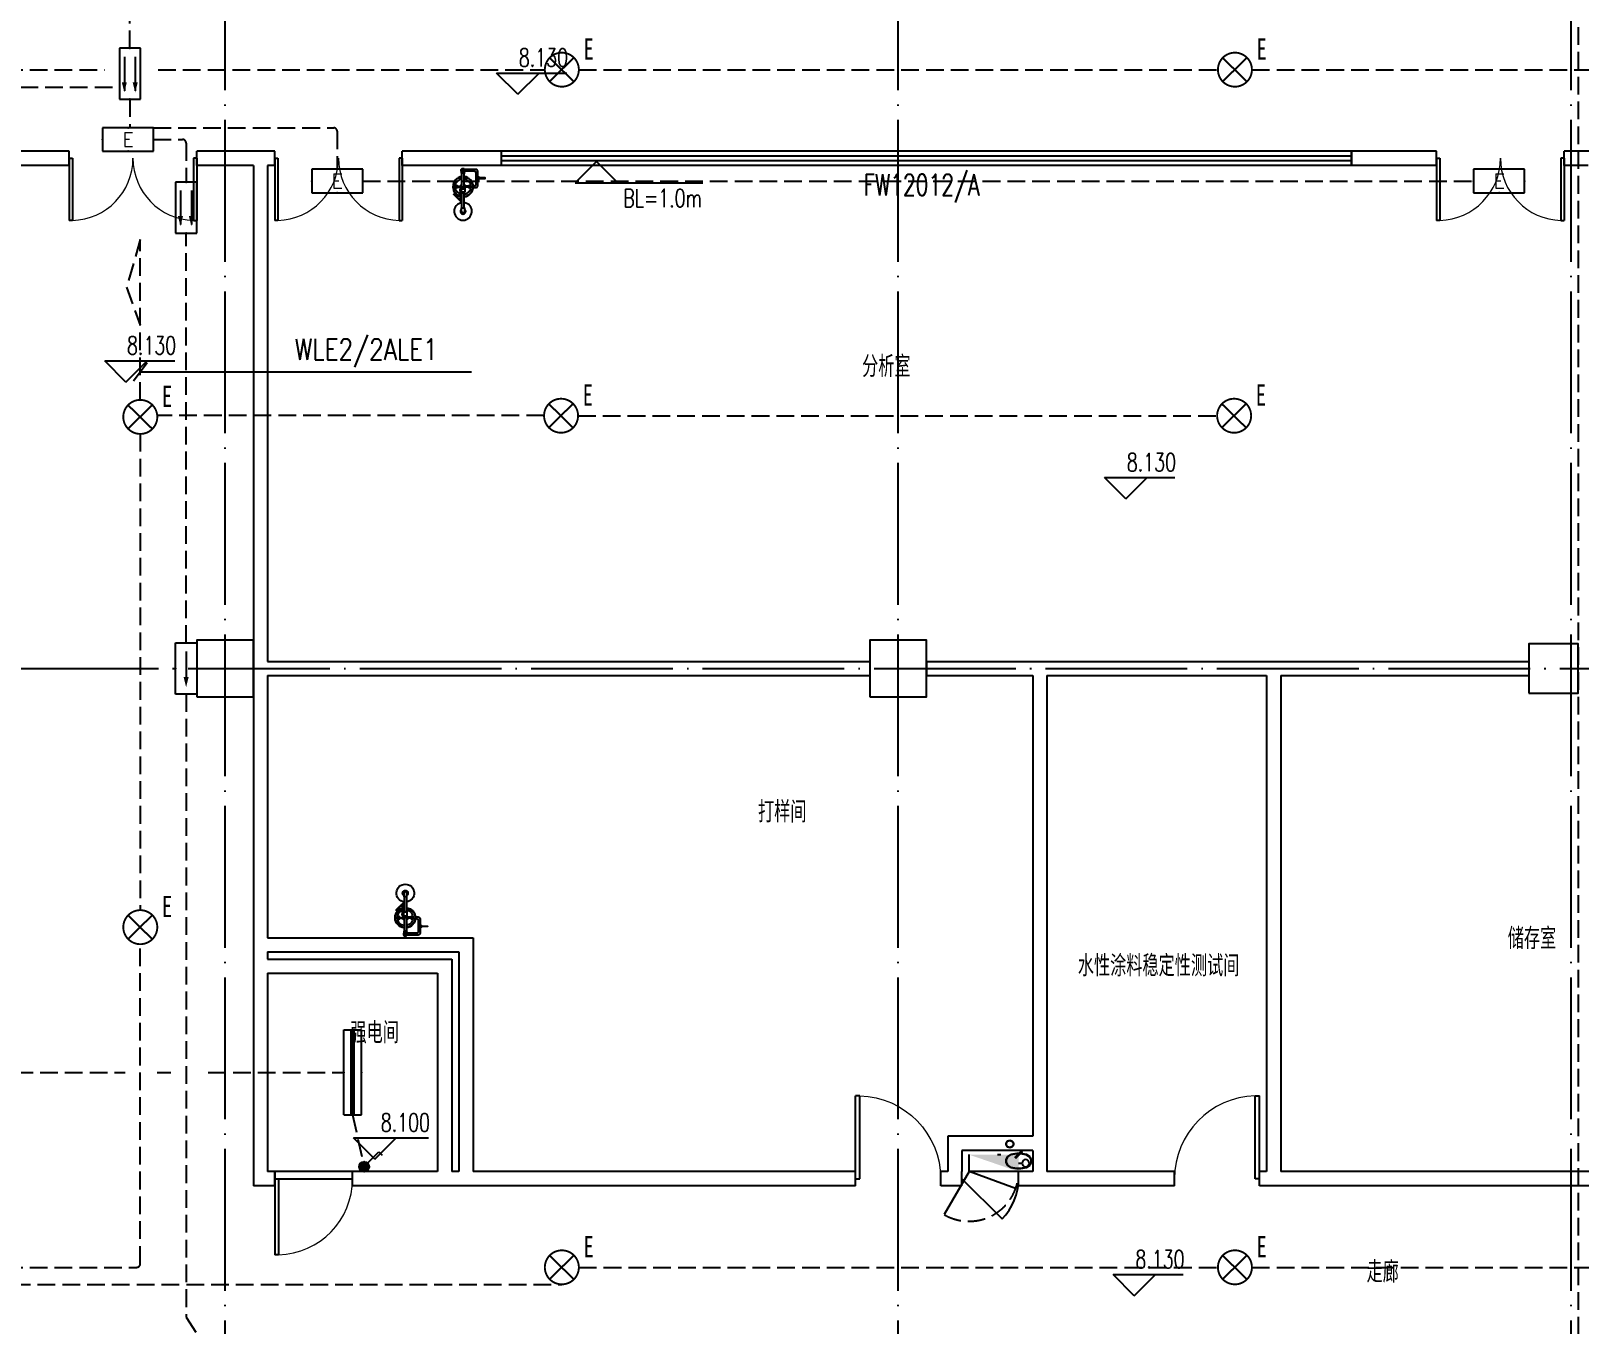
# Model space of a CAD drawing. Extents: x -621157 to 1764546, y -106808 to 741893.
# Drawn here: x 18141 to 39991, y 110750 to 128996 of the extents above; entities that cross this region are included whole.
import ezdxf
from ezdxf.enums import TextEntityAlignment as Align

# ---------------------------------------------------------------- set-up
doc = ezdxf.new("R2010")
doc.units = 0
doc.header["$LTSCALE"] = 1000
doc.header["$MEASUREMENT"] = 0
for name, pattern in [('DASH', [0.35, 0.25, -0.1]), ('XREF-A-101-平面图_t3$0$DASH', [0.35, 0.25, -0.1]), ('XREF-A-101-平面图_t3$0$DOTE', [2.4200000000000004, 2, -0.2, 0.02, -0.2])]:
    doc.linetypes.add(name, pattern=pattern)
for name, color, linetype in [('0-底图', 7, 'Continuous'), ('E-EQUIP-LGT', 3, 'Continuous'), ('EQUIP-照明', 3, 'Continuous'), ('SIG_TEXT', 2, 'Continuous'), ('TEL_TEXT', 7, 'Continuous'), ('WIRE-应急', 4, 'DASH'), ('WIRE-照明', 4, 'Continuous'), ('XREF-A-101-平面图_t3$0$1212121', 8, 'Continuous'), ('XREF-A-101-平面图_t3$0$A-COLUMN', 8, 'Continuous'), ('XREF-A-101-平面图_t3$0$A-DIM_ELEV', 8, 'Continuous'), ('XREF-A-101-平面图_t3$0$A-DOTE', 8, 'Continuous'), ('XREF-A-101-平面图_t3$0$A-DRWD', 8, 'Continuous'), ('XREF-A-101-平面图_t3$0$A-DRWD-TEXT', 8, 'Continuous'), ('XREF-A-101-平面图_t3$0$A-GROUND', 8, 'Continuous'), ('XREF-A-101-平面图_t3$0$A-ROOM-CH', 8, 'Continuous'), ('XREF-A-101-平面图_t3$0$A-WALL', 8, 'Continuous'), ('XREF-A-101-平面图_t3$0$A-WINDOW', 8, 'Continuous'), ('XREF-A-101-平面图_t3$0$P-EQUIPMENT', 8, 'Continuous'), ('XREF-A-101-平面图_t3$0$家具-实验室家具', 8, 'Continuous'), ('XREF-A-101-平面图_t3$0$水-尺寸', 8, 'Continuous'), ('云线4.22', 1, 'Continuous'), ('设备-照明', 3, 'Continuous')]:
    doc.layers.add(name, color=color, linetype=linetype)
doc.styles.add('_TEL_DIM', font='SIMPLEX', dxfattribs={"width": 0.8, "height": 3.5, "bigfont": 'HZTXT'})
doc.styles.add('DIM_FONT', font='ROMANS', dxfattribs={"width": 0.8, "bigfont": 'HZDXC'})
doc.styles.get("Standard").update_dxf_attribs({"font": 'romans.shx', "bigfont": 'HZDXC.SHX'})
doc.styles.add('STYLE1', font='simhei.ttf')
doc.styles.add('XREF-A-101-平面图_t3$0$-HZDXCROMANS', font='ROMANS.shx', dxfattribs={"bigfont": 'HZDXC.shx'})
doc.styles.add('XREF-A-101-平面图_t3$0$A-STANDARD', font='SIMPLEX', dxfattribs={"bigfont": 'GBCBIG'})
doc.styles.add('XREF-A-101-平面图_t3$0$A-WIN-LABEL', font='SIMPLEX', dxfattribs={"bigfont": 'GBCBIG'})
doc.dimstyles.get("Standard").update_dxf_attribs({"dimscale": 100, "dimtxt": 3.5, "dimasz": 1, "dimexe": 2.5, "dimexo": 3, "dimgap": 1.5, "dimtad": 1, "dimdec": 0, "dimzin": 0, "dimdsep": 46, "dimtxsty": 'Standard', "dimblk": 'ARCHTICK', "dimcen": 0.09, "dimadec": 0, "dimazin": 0, "dimtfac": 1, "dimtdec": 0, "dimtix": 1, "dimtmove": 2, "dimatfit": 3, "dimfxl": 0, "dimtolj": 1, "dimtzin": 0, "dimarcsym": 0})

# ---------------------------------------------------------------- blocks, each defined once
blk = doc.blocks.new('XREF-A-101-平面图_t3$0$轴网(2)')
at = {"layer": 'XREF-A-101-平面图_t3$0$A-DOTE', "linetype": 'XREF-A-101-平面图_t3$0$DOTE'}
for p, q in [((19000, -3300.000000282307), (19000, 43300.00000002701)), ((28500, -3300.000000282307), (28500, 43300.00000002701)), ((38000, -3300.000000282307), (38000, 43300.00000002701)), ((-3300.000003941357, 20000), (69800.00000013877, 20000))]:
    blk.add_line(p, q, dxfattribs=at)
blk = doc.blocks.new('XREF-A-101-平面图_t3$0$柱网2F')
at = {"layer": 'XREF-A-101-平面图_t3$0$A-COLUMN'}
for points in [[(18599.99999995437, -20400.00000055961), (19399.99999995437, -20400.00000055961), (19399.99999995437, -19600.00000055961), (18599.99999995437, -19600.00000055961)], [(28099.99999995437, -20400.00000055961), (28899.99999995437, -20400.00000055961), (28899.99999995437, -19600.00000055961), (28099.99999995437, -19600.00000055961)], [(37399.99999933597, -20350.00000055961), (38099.99999971781, -20350.00000055961), (38099.99999971781, -19650.00000055961), (37399.99999933597, -19650.00000055961)]]:
    blk.add_lwpolyline(points, close=True, dxfattribs=at)
blk = doc.blocks.new('XREF-A-101-平面图_t3$0$ROOM')
at = {"layer": 'XREF-A-101-平面图_t3$0$A-ROOM-CH', "style": 'XREF-A-101-平面图_t3$0$-HZDXCROMANS', "width": 0.6}
for tag, p in [('中文房间名称', (0, -999.9999999999964)), ('英文房间名称', (0, -1499.999999999996))]:
    blk.add_attdef(tag, text='', height=300, dxfattribs=at).set_placement(p, align=Align.CENTER)
blk = doc.blocks.new('_ArchTick')
at = {"color": 0, "linetype": 'ByBlock', "const_width": 0.4}
blk.add_lwpolyline([(-0.5, -0.5), (0.5, 0.5)], dxfattribs=at)
blk = doc.blocks.new('*D25423')
at = {"layer": 'Defpoints', "color": 0}
blk.add_point((0, 0), dxfattribs=at)
blk.add_point((0, 0), dxfattribs=at)
blk.add_point((0, 0), dxfattribs=at)
blk.add_point((0, 0), dxfattribs=at)
at = {"layer": 'XREF-A-101-平面图_t3$0$水-尺寸', "color": 0, "linetype": 'ByBlock', "lineweight": -2}
blk.add_line((0, 300), (0, 250), dxfattribs=at)
blk.add_line((0, 300), (0, 250), dxfattribs=at)
blk.add_arc((0, 0), 0, 180, 180, dxfattribs=at)
at = {"layer": 'XREF-A-101-平面图_t3$0$水-尺寸', "color": 0, "linetype": 'ByBlock', "lineweight": -2, "xscale": 100, "yscale": 100, "zscale": 100}
for rotation in [90, 90.00000000000001]:
    blk.add_blockref('_ArchTick', (0, 0), dxfattribs=dict(at, rotation=rotation))
at = {"layer": 'XREF-A-101-平面图_t3$0$水-尺寸', "color": 0, "insert": (0, 0), "char_height": 350, "attachment_point": 5}
blk.add_mtext('\\A1;0%%d', dxfattribs=at)
blk = doc.blocks.new('XREF-A-101-平面图_t3$0$Shower_plan')
at = {"layer": 'XREF-A-101-平面图_t3$0$1212121'}
for p, q in [((-20.38732161710504, -111.8751057969639), (-20.38741419382859, -94.03529082040768)), ((-16.43627401452977, -313.7513316784753), (-16.43728107551578, -119.6875852990197)), ((16.43872598547023, -313.7511610792717), (16.43771892448422, -119.6874146998161)), ((20.38767838280182, -111.8748942021048), (20.38758580607828, -94.03507922554854)), ((164.2387425079214, -89.9232749825751), (164.2387425079214, -65.5)), ((183.7512000342394, -113.5), (207.7512000342394, -113.5)), ((212.0398391601193, -177.4825908186031), (207.7512000342394, -177.4825685633696)), ((212.0398391601193, -199.3576232514461), (207.7512000342394, -199.3576455066795)), ((215.1648067268106, -183.732607035141), (219.7398067267641, -183.7326307762996)), ((215.1647580768476, -193.1076070350246), (219.7397580770339, -193.1076307761832)), ((-94.43482780561317, -290.3749935188098), (-90.11887410667259, -290.4263712189859)), ((-75.38659235893283, -314.6870369400131), (-21.95459727954585, -315.1530535995262)), ((-75.26885418279562, -301.1875503675546), (-17.66767072945368, -301.6899293458555)), ((-34.3735605214024, -354.8922234539641), (-31.2485605214024, -354.8922072373098)), ((-34.37352808809374, -361.1422234538477), (-31.24852808809374, -361.1422072371934)), ((-16.4347526562633, -606.9218877173262), (-16.4358458785573, -396.2544953338802)), ((16.4402473437367, -606.9217171181226), (16.4391541214427, -396.2543247346766)), ((74.91789352882188, -302.4974308308447), (17.3167100752471, -301.9950518525438)), ((74.80015535268467, -315.9969174034195), (21.95706578635145, -315.5360369881382)), ((93.96612897526938, -326.8094742521644), (89.65017527656164, -326.7580965518719)), ((159.7512000342394, -296.5922338854289), (159.7512000342394, -320.592233885458)), ((183.7213266286271, -273.7893266339961), (207.7512000342394, -273.7893266339961))]:
    blk.add_line(p, q, dxfattribs=at)
for points in [[(-22.26228107523639, -119.6876155269565), (-22.26232161710504, -111.8751155269565), (22.26267838280182, -111.8748844721122), (22.26271892467048, -119.6873844719958)], [(-37.49780752474908, -499.9970463420032), (-34.37280752474908, -499.9970301253488), (-34.37360653898213, -346.0245285240235), (-37.49860653898213, -346.0245447406778)], [(23.96253858075943, -387.6291977155488), (-23.95931985497009, -387.6294463978847), (-23.95957577007357, -338.3138295413228), (-21.95448749570642, -336.3087204570184), (21.95717358158436, -336.3084925848525), (23.96228266588878, -338.3135808591032)]]:
    blk.add_lwpolyline(points, close=True, dxfattribs=at)
for points in [[(143.262583513977, -320.592233885458), (183.7512000342394, -320.592233885458, 0.414213562373095), (207.7512000342394, -296.592233885458), (207.7512000342394, -89.5, 0.4142135623731468), (183.7512000342394, -65.5), (23.3465736247017, -65.5000000000291)], [(143.2361511571507, -296.5922338854289), (159.7512000342394, -296.5922338854289, 0.414213562373095), (183.7512000342394, -272.5922338854289), (183.7512000342394, -113.5, 0.414213562373095), (159.7512000342394, -89.5), (23.34657362468715, -89.5)], [(-16.43515028303955, -530.2979750528466), (-127.684378333739, -419.0499016152462, -1), (-122.1601352730067, -413.5256012200844)], [(-122.1601352730067, -413.5256012200844), (-52.63438540149946, -483.0506295104278, -1)], [(-92.62638109421823, -325.0068469820544, -0.03496246130469479), (-94.73800374299753, -325.1361868738895, -0.1048723795575514), (-100.8741382375592, -323.7788244041149, -0.1009094384567639), (-106.1556970203528, -319.9455592884915, -0.09576801971267164), (-109.6043490284355, -314.3318009270588, -0.09242464082948439), (-110.7962622508639, -307.6142131338129, -0.09242464082948516)], [(-110.7962622508639, -307.6142131338129, -0.09242464082948516), (-109.4873619835125, -300.9184366307454, -0.09576801971267423), (-105.941319259, -295.3656837450108, -0.1009094384567554), (-100.5937040044228, -291.6251228634501, -0.1048723795575489), (-94.43482780561317, -290.3749935188098, -0.001591059795797627), (-94.33844209637027, -290.3761409074068, -0.100909438456764)], [(-37.49858936306555, -349.3344328879612, 0.1537375786967731), (-38.2798522367375, -346.8536350042559), (-42.9673522367375, -346.8536593292374, 0.0782475462401338), (-43.74858936306555, -349.3344653212698), (-43.74851212056819, -364.2192769485991, 0.1537375786967731), (-42.96724924689624, -366.7000748323044), (-38.27974924689624, -366.7000505073229, 0.1537375786967731), (-37.49851212056819, -364.2192445152905)], [(-23.01373027369846, -387.6294414908625), (-23.01369191787671, -395.0207266872749, 0.154019080069413), (-19.10334316419903, -396.2545091763604), (19.10665140708443, -396.25431089208, 0.154019080069413), (23.01698735530954, -395.020487818867), (23.01694899972063, -387.629202622571)], [(92.15768226410728, -292.1776207889197, -0.03496246130469479), (94.26930491288658, -292.048280897201, -0.1048723795575514), (100.4054394074483, -293.4056433668593, -0.1009094384567639), (105.6869981902419, -297.2389084824827, -0.09576801971267164), (109.1356501983246, -302.8526668439154, -0.09242464082948439), (110.327563420753, -309.5702546370449, -0.09242464082948516)], [(110.327563420753, -309.5702546370449, -0.09242464082948516), (109.0186631534016, -316.2660311401123, -0.09576801971267423), (105.4726204288891, -321.8187840259634, -0.1009094384567554), (100.1250051743118, -325.5593449075241, -0.1048723795575489), (93.96612897526938, -326.8094742521644, -0.001591059795797627), (93.86974326602649, -326.8083268635673, -0.100909438456764)], [(-37.49785492441151, -490.8630509620998), (-54.25236658763606, -490.8631379067665, -1), (-54.25240712950472, -483.0506379068829), (-37.49789546581451, -483.0505509622162)], [(-44.8218448596308, -490.8630889686756), (-16.43520761758555, -519.2494315969525, -1)]]:
    blk.add_lwpolyline(points, format="xyb", dxfattribs=at)
for points in [[(212.0398391601193, -177.4825908186031), (213.6023391601193, -177.4825989269302), (215.1648310517921, -179.045107035141), (215.1647337518662, -197.7951070349081), (213.602225643539, -199.357598926581)], [(212.0398391601193, -199.3576232514461), (213.6023391601193, -199.3576151431189), (215.1648310517921, -197.7951070349081), (215.1647337518662, -179.045107035141), (213.602225643539, -177.4826151434681)], [(-23.95940865634475, -370.5171694116434), (-31.24847943813074, -370.5172072370769), (-31.24860917136539, -345.5172072374262), (-23.95953838957939, -345.5171694121091)], [(-21.95448749570642, -336.3087204570184), (-21.95460455317516, -313.7513603147818), (21.95705652388278, -313.7511324427323), (21.95717358158436, -336.3084925848525)], [(-34.37285492441151, -490.8630347454455), (-28.47111658763606, -490.8630041193683), (-28.47115712950472, -483.0505041194847), (-34.37289546581451, -483.0505347455619)], [(-31.24699319631327, -656.9207182016689), (-19.52091869490687, -636.6103179883212)], [(19.53415147343185, -636.6229842801113), (31.25300680368673, -656.9203938685823), (15.62814724433701, -683.9837688198313), (-15.62185275566299, -683.9839309862582), (-31.24699319631327, -656.9207182016689)]]:
    blk.add_lwpolyline(points, dxfattribs=at)
for points in [[(221.3022175351653, -200.920138884394), (229.1147175351653, -200.9201794260298, 0.4142135623730951), (230.6772256437253, -199.357687534357), (230.6772530092421, -194.0842500344734, -0.4142135623731049), (232.2397611173365, -192.5217581428005), (312.7085111173365, -192.5221757216495, 0.4142135623730951), (313.4897651716165, -191.7409297758131), (313.4897996321815, -185.1003047759295, 0.4142135623730951), (312.7085536862287, -184.319050721766), (232.2398036862287, -184.318633142917, -0.4142135623730951), (230.677311794323, -182.7561250345898), (230.6773391603056, -177.4826875347062, 0.4142135623730951), (229.1148472683999, -175.920179426379), (221.3023472683999, -175.9201388847432, 0.4142135623730951), (219.7398391603056, -177.482630776416), (219.7397256437253, -199.3576307760668, 0.4142135623730951)], [(-106.4803085521562, -307.665590833989, -0.09242464082948516), (-105.1714082848048, -300.9698143309215, -0.09576801971267423), (-101.6253655605251, -295.4170614451868, -0.1009094384567554), (-96.27775030548219, -291.6765005636262, -0.1048723795575489), (-90.11887410667259, -290.4263712189859, -0.1048723795575556), (-83.98273961211089, -291.7837336887605, -0.100909438456764), (-78.70118082931731, -295.6169988043839, -0.09576801971268463), (-75.25252882123459, -301.2307571658166, -0.09242464082948798), (-74.06061559927184, -307.9483449590625, -0.092424640829484), (-75.36951586639043, -314.6441214620136, -0.09576801971268026), (-78.91555859067012, -320.1968743478647, -0.10090943845676), (-84.26317384571303, -323.9374352294253, -0.1048723795575508), (-90.42205004452262, -325.1875645740656, -0.1048723795575514), (-96.55818453908432, -323.8302021042909, -0.1009094384567639), (-101.8397433218779, -319.9969369886676, -0.09576801971267164), (-105.2883953299606, -314.3831786272349, -0.09242464082948439)], [(106.0116097218124, -309.5188769368688, -0.09242464082948516), (104.7027094546938, -316.2146534399362, -0.09576801971267423), (101.1566667304141, -321.7674063257873, -0.1009094384567554), (95.80905147537123, -325.5079672072316, -0.1048723795575489), (89.65017527656164, -326.7580965518719, -0.1048723795575556), (83.51404078199994, -325.4007340822136, -0.100909438456764), (78.23248199920636, -321.5674689665902, -0.09576801971268463), (74.78382999112364, -315.9537106051575, -0.09242464082948798), (73.59191676892806, -309.236122812028, -0.092424640829484), (74.90081703604665, -302.5403463089606, -0.09576801971268026), (78.44685976055916, -296.9875934231095, -0.10090943845676), (83.79447501560207, -293.2470325415488, -0.1048723795575508), (89.95335121441167, -291.9969031969085, -0.1048723795575514), (96.08948570897337, -293.3542656666832, -0.1009094384567639), (101.371044491767, -297.1875307823066, -0.09576801971267164), (104.8196964998497, -302.8012891436229, -0.09242464082948439)], [(-19.5157434620196, -656.86944815272), (-19.5285026562633, -606.921903771814), (19.5339973437367, -606.9217010636348), (19.5342565382598, -656.8692455095006, -1.000000000000236)]]:
    blk.add_lwpolyline(points, format="xyb", close=True, dxfattribs=at)
for centre, radius in [((-1.164153218269348e-10, -77.5), 26.25000000035418), ((-1.164153218269348e-10, -77.5), 16.43750000021945), ((-59.77668725384865, -481.4326448461507), 3.906250000052664)]:
    blk.add_circle(centre, radius, dxfattribs=at)
for centre, radius, start, end in [((0.001200032304041088, -308.7499999968568), 143.750000001938, 96.56630742033923, 263.4342872247272), ((0.001200032304041088, -308.7499999968568), 138.7500000018706, 96.80401909926765, 263.1965755394629), ((-0.2343494152883068, -308.5922338854289), 111.1750000014988, 98.38006954100634, 261.6205250975174), ((0.001200032304041088, -308.7499999968568), 143.750000001938, 276.5663074203392, 83.4342872247272), ((0.001200032304041088, -308.7499999968568), 138.7500000018706, 276.8040190992676, 83.19657553946291), ((-0.2343494152883068, -308.5922338854289), 111.1750000014988, 278.6255551403021, 81.37503951491487), ((-0.2343494152883068, -308.5922338854289), 36.00000000048535, 190.307220199843, 231.7639697458169), ((-0.2343494152883068, -308.5922338854289), 36.00000000048535, 116.7474590651293, 168.6933744529754), ((-0.2343494152883068, -308.5922338854289), 18.75000000025278, 149.780856361441, 195.9710956486811), ((-0.2343494152883068, -308.5922338854289), 36.00000000048535, 10.30722019984303, 62.41036952207711), ((-0.2343494152883068, -308.5922338854289), 18.75000000025278, 344.029499005196, 27.22374202344961), ((-0.2343494152883068, -308.5922338854289), 36.00000000048535, 308.7702242563111, 348.6933744529754), ((0.003006803686730564, -656.9205560351256), 124.5898968914019, 97.58159588758213, 82.41899877456459), ((0.003006803686730564, -656.9205560351256), 37.50000000050557, 121.3804087790803, 58.61213086030856)]:
    blk.add_arc(centre, radius, start, end, dxfattribs=at)
blk = doc.blocks.new('XREF-A-101-平面图_t3$0$G$C45C07046')
at = {"layer": 'XREF-A-101-平面图_t3$0$家具-实验室家具', "color": 252, "rotation": 1.29395466828384e-08}
blk.add_blockref('XREF-A-101-平面图_t3$0$Shower_plan', (122358.383637743, 127107.0718529529, 299.9999999999977), dxfattribs=at)
at = {"layer": 'XREF-A-101-平面图_t3$0$家具-实验室家具', "color": 252, "xscale": -1, "rotation": 179.9999999870604}
blk.add_blockref('XREF-A-101-平面图_t3$0$Shower_plan', (121543.5734563926, 116173.8391162378, 299.9999999999977), dxfattribs=at)
blk = doc.blocks.new('XREF-A-101-平面图_t3$0$DOOR2DLIB$SYSLIB$00000107')
at = {"color": 0}
for p, q in [((0.45, 0.9750000000000001), (0.5000000000000002, 0.9750000000000001)), ((0.45, 0), (0.45, 0.9750000000000001)), ((0.5, 0), (0.5, 0.9750000000000001)), ((0.5, 0), (0.45, 0))]:
    blk.add_line(p, q, dxfattribs=at)
at = {"color": 0, "lineweight": 13}
blk.add_arc((0.475, 0), 0.975, 91.4692835813538, 180, dxfattribs=at)
blk = doc.blocks.new('XREF-A-101-平面图_t3$0$DOOR2DLIB$SYSLIB$00000108')
at = {"color": 0}
for p, q in [((-0.5, -5.684341886080802e-17), (-0.5000000000000007, 0.4875)), ((-0.4750000000000007, 0.4875), (-0.5000000000000007, 0.4875)), ((-0.475, -2.842170943040401e-17), (-0.4750000000000007, 0.4875)), ((0.475, -2.842170943040401e-17), (0.4750000000000007, 0.4875)), ((0.4750000000000007, 0.4875), (0.5000000000000007, 0.4875)), ((0.5, -5.684341886080802e-17), (0.5000000000000007, 0.4875)), ((-0.5, -5.684341886080802e-17), (-0.475, -2.842170943040401e-17)), ((0.5, -5.684341886080802e-17), (0.475, -2.842170943040401e-17))]:
    blk.add_line(p, q, dxfattribs=at)
at = {"color": 0, "lineweight": 13}
for centre, start, end in [((-0.4875, -4.263256414560601e-17), 0, 88.53071641864632), ((0.4875, -4.263256414560601e-17), 91.4692835813537, 180)]:
    blk.add_arc(centre, 0.4875, start, end, dxfattribs=at)
blk = doc.blocks.new('XREF-A-101-平面图_t3$0$WINDOW2DLIB$DYNSTYLE$00000005')
at = {"color": 0}
for points in [[(-0.4999999999999964, 0.5000000000000142), (-0.4999999999999964, -0.4999999999999858)], [(-0.4999999999999964, 0.5000000000000142), (0.5000000000000036, 0.5000000000000142)], [(0.5000000000000036, -0.4999999999999858), (0.5000000000000036, 0.5000000000000142)], [(0.5000000000000036, 0.1666666666666714), (-0.4999999999999964, 0.1666666666666714)], [(0.5000000000000036, -0.1666666666666572), (-0.4999999999999964, -0.1666666666666572)], [(-0.4999999999999964, -0.4999999999999858), (0.5000000000000036, -0.4999999999999858)]]:
    blk.add_lwpolyline(points, dxfattribs=at)
blk = doc.blocks.new('XREF-A-101-平面图_t3$0$DOOR2DLIB$SYSLIB$00000101')
at = {"color": 0}
blk.add_line((0.4999999999999964, 3.552713678800501e-15), (-0.2071067811864751, 0.7071067811864857), dxfattribs=at)
blk.add_arc((0.5000000000013856, -1.154631945610163e-12), 1.000000000001696, 135, 180, dxfattribs=at)
blk = doc.blocks.new('HC002633132082')
at = {"layer": 'EQUIP-照明', "color": 0, "linetype": 'Continuous', "const_width": 0.2666666666671246}
blk.add_lwpolyline([(-2.369877743499237, 4.365574568510055e-12, 1), (2.430122256505419, 4.365574568510055e-12, 1)], format="xyb", close=True, dxfattribs=at)
for points in [[(-1.696788923130371, 1.666666666668025), (1.696788923130371, -1.666666666668316)], [(-1.696788923130371, -1.666666666668316), (-1.696788923130371, -1.666666666668316), (1.696788923130371, 1.666666666668025)]]:
    blk.add_lwpolyline(points, dxfattribs=at)
at = {"layer": 'EQUIP-照明', "color": 0}
blk.add_point((1.80443748831749e-11, 4.365574568510055e-12), dxfattribs=at)
at = {"color": 0, "width": 0.7000000000000001}
blk.add_attdef('PSFHATT', (4.481726627913726, -2.399999999997963), '', height=0.025, dxfattribs=at)
at = {"layer": 'EQUIP-照明', "color": 0, "style": 'STYLE1', "width": 0.7000000000000002}
blk.add_text('E', height=3.004291845499158, dxfattribs=at).set_placement((3.810796728055575, 1.417137531623303), align=Align.CENTER)
at = {"layer": 'EQUIP-照明', "color": 0, "style": '_TEL_DIM', "flags": 1}
blk.add_attdef('A', text='', height=0.0001000000000001863, dxfattribs=at).set_placement((0.03012225648504682, 4.365574568510055e-12), align=Align.MIDDLE_CENTER)
blk = doc.blocks.new('HC002649110740')
at = {"layer": 'EQUIP-照明', "color": 0}
for p, q in [((3.600000000005821, 3.299999999999272), (-3.600000000005821, 3.299999999999272)), ((-3.600000000005821, 3.299999999999272), (-3.600000000005821, 0)), ((3.600000000005821, 0), (3.600000000005821, 3.299999999999272)), ((-3.600000000005821, 0), (3.600000000005821, 0))]:
    blk.add_line(p, q, dxfattribs=at)
for p in [(0, 3.299999999999272), (-3.600000000005821, 1.649999999999636), (0, 0), (3.600000000005821, 1.649999999999636)]:
    blk.add_point(p, dxfattribs=at)
at = {"color": 0, "width": 0.7000000000000001}
blk.add_attdef('PSFHATT', (9.305714285714286, -5e-05), '', height=0.025, dxfattribs=at)
at = {"layer": 'EQUIP-照明', "color": 0, "style": '_TEL_DIM'}
blk.add_attdef('$TEXT$', text='', height=2, dxfattribs=at).set_placement((0, 1.649999999999636), align=Align.MIDDLE_CENTER)
at = {"layer": 'EQUIP-照明', "color": 0, "style": '_TEL_DIM', "flags": 1}
blk.add_attdef('A', text='', height=0.0001, dxfattribs=at).set_placement((0, 0), align=Align.MIDDLE_CENTER)
blk = doc.blocks.new('HC002631130701')
at = {"layer": 'WIRE-照明', "color": 0}
for p, q in [((-3.600017999989796, 3.000015000000567), (3.600017999989796, 3.000015000000567)), ((-3.600017999989796, 0), (-3.600017999989796, 3.000015000000567)), ((3.600017999989796, 3.000015000000567), (3.600017999989796, 0)), ((3.600017999989796, 0), (-3.600017999989796, 0)), ((-2.400012000016868, 1.500007500003994), (1.200006000008434, 1.500007500000356))]:
    blk.add_line(p, q, dxfattribs=at)
for p in [(0, 3.000015000000567), (-3.600017999989796, 1.500007500003994), (0, 0), (3.600017999989796, 1.500007500003994)]:
    blk.add_point(p, dxfattribs=at)
blk.add_solid([(1.200006000008434, 1.860009299997182), (2.640013200010872, 1.500007500003994), (1.200006000008434, 1.140005700003385)], dxfattribs=at)
at = {"color": 0, "width": 0.7000000000000001}
blk.add_attdef('PSFHATT', (3.620017999989796, 0), '', height=0.025, dxfattribs=at)
at = {"layer": 'TEL_TEXT', "color": 0, "style": '_TEL_DIM', "flags": 1}
blk.add_attdef('A', text='', height=0.0001000005000000075, dxfattribs=at).set_placement((0, 3.000015000000567), align=Align.MIDDLE_CENTER)
blk = doc.blocks.new('HC002651110953')
at = {"layer": 'E-EQUIP-LGT', "color": 0}
for p, q in [((-7.199999999975262, 1.500000000005457), (-7.199999999975262, -1.500000000005457)), ((0, 1.500000000005457), (-7.199999999975262, 1.500000000005457)), ((-6.000000000003638, 0.7381359252940456), (-1.199999999971624, 0.7381359252940456)), ((0, -1.500000000005457), (0, 1.500000000005457)), ((-7.199999999975262, -1.500000000005457), (0, -1.500000000005457)), ((-6.000000000003638, -0.7992479405857011), (-1.199999999971624, -0.7992479405857011))]:
    blk.add_line(p, q, dxfattribs=at)
for p in [(-7.199999999975262, 0), (0, 0)]:
    blk.add_point(p, dxfattribs=at)
for points in [[(-2.399999999979627, 0.3781359253025585), (-0.959999999977299, 0.7381359252940456), (-2.399999999979627, 1.098135925303723)], [(-2.399999999979627, -1.159247940577188), (-0.959999999977299, -0.7992479405857011), (-2.399999999979627, -0.4392479405851191)]]:
    blk.add_solid(points, dxfattribs=at)
at = {"color": 0, "width": 0.7000000000000001}
blk.add_attdef('PSFHATT', (0.02, -1.500050000005457), '', height=0.025, dxfattribs=at)
at = {"layer": 'E-EQUIP-LGT', "color": 0, "style": '_TEL_DIM', "flags": 1}
for tag in ['REMARK', 'A']:
    blk.add_attdef(tag, text='', height=0.0001, dxfattribs=at).set_placement((-3.599999999987631, -1.500000000005457), align=Align.MIDDLE_CENTER)
blk = doc.blocks.new('$equip_U$00000103(3T96GD2-PC)')
for p, q in [((-1.200000000004366, 0.25), (1.19999999999709, 0.25)), ((-1.200000000004366, 0.25), (-1.200000000004366, -0.25)), ((1.19999999999709, 0.25), (1.19999999999709, -0.25)), ((-1.200000000004366, -0.25), (1.19999999999709, -0.25))]:
    blk.add_line(p, q)
at = {"const_width": 0.14}
blk.add_lwpolyline([(-1.200000000004366, 0), (1.19999999999709, 0)], dxfattribs=at)
for p in [(-1.200000000004366, 0), (0, 0.25), (1.19999999999709, 0), (0, -0.25)]:
    blk.add_point(p)
at = {"color": 7, "style": '_TEL_DIM', "flags": 1}
for tag in ['REMARK', 'A']:
    blk.add_attdef(tag, text='', height=2e-05, dxfattribs=at).set_placement((0, 0), align=Align.MIDDLE_CENTER)
blk = doc.blocks.new('$equip_U$00000113(3T96GD2-PC)')
blk.add_blockref('$equip_U$00000103(3T96GD2-PC)', (3.637978807091713e-12, 0))
at = {"color": 7, "style": '_TEL_DIM', "flags": 1}
for tag in ['REMARK', 'A']:
    blk.add_attdef(tag, text='', height=2e-05, dxfattribs=at).set_placement((0, 0), align=Align.MIDDLE_CENTER)
blk = doc.blocks.new('$equip_U$00000128(7WHLKQ2-PC)')
blk.add_blockref('$equip_U$00000113(3T96GD2-PC)', (0, 0))
at = {"color": 7, "style": '_TEL_DIM', "flags": 1}
blk.add_attdef('A', text='', height=2e-05, dxfattribs=at).set_placement((0, 0), align=Align.MIDDLE_CENTER)
blk = doc.blocks.new('HC002557118160')
at = {"layer": 'EQUIP-照明', "color": 0}
for p, q in [((0.7366076589981094, 1.778286230411468), (3.125038095256314, 4.166716666669672)), ((3.125038095256314, 4.166716666669672), (3.832144876448438, 3.459609885477548))]:
    blk.add_line(p, q, dxfattribs=at)
blk.add_circle((3.80952563136816e-05, 1.041716666669672), 1.041666666667084, dxfattribs=at)
for p in [(-1.041628571404435, 1.041716666687862), (3.809529240243137e-05, 2.083383333330275), (3.809529240243137e-05, 4.999999997380655e-05), (1.041704761934816, 1.041716666687862)]:
    blk.add_point(p, dxfattribs=at)
for points in [[(-0.9020717003504979, 1.562550000009069), (0.9021478908625431, 1.562550000009069), (-1.041628571404435, 1.041716666669672), (1.041704761916772, 1.041716666669672)], [(-0.9020717003504979, 0.5208833333302755), (0.9021478908625431, 0.5208833333302755), (-1.041628571404435, 1.041716666669672), (1.041704761916772, 1.041716666669672)], [(-0.5207952380832285, 1.943826462276193), (0.5208714285955648, 1.943826462276193), (-0.9020717003504979, 1.562550000009069), (0.9021478908625431, 1.562550000009069)], [(-0.5207952380832285, 0.1396068710631516), (0.5208714285955648, 0.1396068710631516), (-0.9020717003504979, 0.5208833333302755), (0.9021478908625431, 0.5208833333302755)], [(3.80952563136816e-05, 2.083383333330275), (3.80952563136816e-05, 2.083383333330275), (-0.5207952380832285, 1.943826462276193), (0.5208714285955648, 1.943826462276193)], [(3.80952563136816e-05, 5.000000906875357e-05), (3.80952563136816e-05, 5.000000906875357e-05), (-0.5207952380832285, 0.1396068710631516), (0.5208714285955648, 0.1396068710631516)]]:
    blk.add_solid(points, dxfattribs=at)
at = {"layer": 'TEL_TEXT', "color": 0, "style": '_TEL_DIM', "flags": 1}
blk.add_attdef('A', text='', height=0.0001, dxfattribs=at).set_placement((3.809523797826841e-05, 4.999999997380655e-05), align=Align.MIDDLE_CENTER)
at = {"layer": '云线4.22', "color": 0, "style": '_TEL_DIM', "width": 0.7000000000000001}
blk.add_attdef('PSFHATT', (3.852144876448438, -2.619344845189442e-14), '', height=0.025, dxfattribs=at)
blk = doc.blocks.new('XREF-A-101-平面图_t3$0$单出口消火栓新')
for p, q in [((-240.0000000015134, 700), (-846.2177826506086, 1049.999999999956)), ((-479.4141003288096, 42.21516544965561), (-240.0000000015134, 700)), ((-240.0000000008149, 0), (-240.0000000015134, 700)), ((-240.0000000015134, 700), (-1.513399183750153e-09, 700))]:
    blk.add_line(p, q)
at = {"color": 0, "linetype": 'XREF-A-101-平面图_t3$0$DASH'}
blk.add_arc((-240.0000000015134, 700.0000000000018), 699.9999999999661, 150.0000000000027, 270.0000000000572, dxfattribs=at)
blk.add_solid([(-240.0000000001164, 0), (0, 0), (-1.513399183750153e-09, 700)])
at = {"layer": 'XREF-A-101-平面图_t3$0$水-尺寸', "linetype": 'ByBlock'}
dim = blk.add_angular_dim_3p(base=(0, 0), center=(0, 0), p1=(0, 0), p2=(0, 0), dimstyle='Standard', dxfattribs=at)
dim.commit()
dim.dimension.update_dxf_attribs({"geometry": '*D25423', "text_midpoint": (0, 0)})
blk = doc.blocks.new('*U25256')
at = {"layer": 'XREF-A-101-平面图_t3$0$P-EQUIPMENT', "color": 10}
blk.add_line((2.328306436538696e-10, 120.0000000017171), (50.00000000023283, 120.0000000017171), dxfattribs=at)
at = {"layer": 'XREF-A-101-平面图_t3$0$P-EQUIPMENT'}
blk.add_circle((100, 120.0000000000582), 50, dxfattribs=at)
at = {"layer": 'XREF-A-101-平面图_t3$0$P-EQUIPMENT', "xscale": -1, "rotation": 90}
blk.add_blockref('XREF-A-101-平面图_t3$0$单出口消火栓新', (0, 0), dxfattribs=at)
blk = doc.blocks.new('XREF-A-101-平面图_t3$0$G$C156FCA62')
at = {"layer": 'XREF-A-101-平面图_t3$0$P-EQUIPMENT', "xscale": -1, "rotation": 180}
blk.add_blockref('*U25256', (30200.00000366766, 113139.9999997951), dxfattribs=at)
blk = doc.blocks.new('*U25374')
at = {"layer": 'XREF-A-101-平面图_t3$0$P-EQUIPMENT', "color": 10}
blk.add_line((2.328306436538696e-10, 120.0000000017171), (50.00000000023283, 120.0000000017171), dxfattribs=at)
at = {"layer": 'XREF-A-101-平面图_t3$0$P-EQUIPMENT'}
blk.add_circle((100, 120.0000000000582), 50, dxfattribs=at)
at = {"layer": 'XREF-A-101-平面图_t3$0$P-EQUIPMENT', "xscale": -1, "rotation": 90}
blk.add_blockref('XREF-A-101-平面图_t3$0$单出口消火栓新', (0, 0), dxfattribs=at)
blk = doc.blocks.new('XREF-A-101-平面图_t3$0$G$C646F86AA')
at = {"layer": 'XREF-A-101-平面图_t3$0$P-EQUIPMENT', "xscale": -1, "rotation": 180}
blk.add_blockref('*U25374', (30200.00000000105, 113139.9999999973), dxfattribs=at)
blk = doc.blocks.new('XREF-A-101-平面图_t3')
at = {"layer": 'XREF-A-101-平面图_t3$0$A-DIM_ELEV'}
for p, q in [((223130.6820537245, 128102.8668250041), (222830.6820537245, 128402.8668250041)), ((222830.6820537245, 128402.8668250041), (223821.2403080556, 128402.8668250041)), ((223130.6820537245, 128102.8668250041), (223430.6820537245, 128402.8668250041)), ((224241.0128613386, 127155.0666232523), (223941.0128613386, 126855.0666232523)), ((224241.0128613386, 127155.0666232523), (224541.0128613386, 126855.0666232523)), ((223941.0128613386, 126855.0666232523), (225741.0128613386, 126855.0666232523)), ((217600.5818598419, 124040.7871035148), (217300.5818598419, 124340.7871035148)), ((217300.5818598419, 124340.7871035148), (218291.140114173, 124340.7871035148)), ((217600.5818598419, 124040.7871035148), (217900.5818598419, 124340.7871035148)), ((231712.2872475157, 122393.0856820194), (231412.2872475157, 122693.0856820194)), ((231412.2872475157, 122693.0856820194), (232402.8455018468, 122693.0856820194)), ((231712.2872475157, 122393.0856820194), (232012.2872475157, 122693.0856820194)), ((221113.1816741647, 113076.2512712873), (220813.1816741647, 113376.2512712873)), ((220813.1816741647, 113376.2512712873), (221872.9984741822, 113376.2512712873)), ((221113.1816741647, 113076.2512712873), (221413.1816741647, 113376.2512712873)), ((231833.0617001985, 111147.2168373507), (231533.0617001985, 111447.2168373507)), ((231533.0617001985, 111447.2168373507), (232523.6199545295, 111447.2168373507)), ((231833.0617001985, 111147.2168373507), (232133.0617001985, 111447.2168373507))]:
    blk.add_line(p, q, dxfattribs=at)
at = {"layer": 'XREF-A-101-平面图_t3$0$A-GROUND', "linetype": 'XREF-A-101-平面图_t3$0$DASH'}
blk.add_lwpolyline([(238100, 139199.9999997177), (238099.9999996602, 100399.9999999958)], dxfattribs=at)
at = {"layer": 'XREF-A-101-平面图_t3$0$A-WALL'}
for p, q in [((216800, 127300), (215900, 127300)), ((219499.9999995725, 127300), (218600, 127300)), ((219699.9999995725, 127300), (219499.9999995725, 127300)), ((222899.9999995726, 127300), (221499.9999995725, 127300)), ((236099.9999998915, 127300), (234899.9999995726, 127300)), ((238340.0000004275, 127300), (237899.9999998915, 127300)), ((216800, 127100), (216000, 127100)), ((219399.9999995725, 127100), (218600, 127100)), ((219399.9999995725, 127100), (219399.9999995725, 119999.9999997202)), ((219599.9999995725, 127100), (219599.9999995725, 120099.9999997202)), ((219699.9999995725, 127100), (219599.9999995725, 127100)), ((222899.9999995726, 127100), (221499.9999995725, 127100)), ((236099.9999998915, 127100), (234899.9999995726, 127100)), ((238240.0000004275, 127100), (237899.9999998915, 127100)), ((219399.9999995725, 119999.9999997202), (219399.9999995725, 116100)), ((219599.9999995725, 120099.9999997202), (228099.9999999544, 120099.9999997202)), ((228099.9999999544, 120099.9999997202), (228099.9999999544, 119899.9999997202)), ((228899.9999999544, 120099.9999994404), (230500, 120099.9999994404)), ((228899.9999999544, 120099.9999994404), (228899.9999999544, 119899.9999994404)), ((230500, 120099.9999994404), (233800, 120099.9999994404)), ((233800, 120099.9999994404), (237399.9999995725, 120099.9999994404)), ((237399.9999995725, 120099.9999994404), (237399.9999995725, 119899.9999994404)), ((219599.9999995725, 119899.9999997202), (219599.9999995725, 116200)), ((219599.9999995725, 119899.9999997202), (228099.9999999544, 119899.9999997202)), ((228899.9999999544, 119899.9999994404), (230400, 119899.9999994404)), ((230400, 119899.9999994404), (230400, 113399.9999999958)), ((230600, 119899.9999994404), (233700, 119899.9999994404)), ((230600, 119899.9999994404), (230600, 113299.9999999958)), ((233700, 119899.9999994404), (233700, 112899.9999999958)), ((233900, 119899.9999994404), (237399.9999995725, 119899.9999994404)), ((233900, 119899.9999994404), (233900, 112899.9999999958)), ((219399.9999995725, 116100), (219399.9999995725, 115800)), ((219599.9999995725, 116200), (222499.9999993648, 116200)), ((222499.9999993648, 116200), (222499.9999993648, 112899.9999999958)), ((219599.9999995725, 116000), (219599.9999995725, 115900)), ((219599.9999995725, 116000), (222299.9999993648, 116000)), ((219599.9999995725, 115900), (222199.9999993648, 115900)), ((222199.9999993648, 115900), (222199.9999993648, 112899.9999999958)), ((222299.9999993648, 116000), (222299.9999993648, 112899.9999999958)), ((219399.9999995725, 115800), (219399.9999995725, 112699.9999999958)), ((219599.9999995725, 115700), (219599.9999995725, 112899.9999999958)), ((219599.9999995725, 115700), (221999.9999993648, 115700)), ((221999.9999993648, 115700), (221999.9999993648, 112899.9999999958)), ((230400, 113399.9999999958), (229200, 113399.9999999958)), ((229200, 113399.9999999958), (229200, 112899.9999999958)), ((230400, 113199.9999999958), (229400, 113199.9999999958)), ((229400, 113199.9999999958), (229400, 112899.9999999958)), ((230400, 113199.9999999958), (230400, 112899.9999999958)), ((230600, 113299.9999999958), (230600, 112899.9999999958)), ((219699.9999995725, 112899.9999999958), (219599.9999995725, 112899.9999999958)), ((221999.9999993648, 112899.9999999958), (220799.9999995725, 112899.9999999958)), ((222299.9999993648, 112899.9999999958), (222199.9999993648, 112899.9999999958)), ((227900, 112899.9999999958), (222499.9999993648, 112899.9999999958)), ((229200, 112899.9999999958), (229100, 112899.9999999958)), ((230400, 112899.9999999958), (230199.9999999999, 112899.9999999958)), ((232400, 112899.9999999958), (230600, 112899.9999999958)), ((233700, 112899.9999999958), (233600, 112899.9999999958)), ((240240.0000004275, 112899.9999999958), (233900, 112899.9999999958)), ((219699.9999995725, 112699.9999999958), (219399.9999995725, 112699.9999999958)), ((222099.9999993648, 112699.9999999958), (220799.9999995725, 112699.9999999958)), ((222399.9999993648, 112699.9999999958), (222099.9999993648, 112699.9999999958)), ((227900, 112699.9999999958), (222399.9999993648, 112699.9999999958)), ((229300, 112699.9999999958), (229100, 112699.9999999958)), ((229399.9999999999, 112699.9999999958), (229300, 112699.9999999958)), ((230500, 112699.9999999958), (230199.9999999999, 112699.9999999958)), ((232400, 112699.9999999958), (230500, 112699.9999999958)), ((233800, 112699.9999999958), (233600, 112699.9999999958)), ((240240.0000004275, 112699.9999999958), (233800, 112699.9999999958))]:
    blk.add_line(p, q, dxfattribs=at)
for points in [[(216800, 127100), (216800, 127300)], [(218600, 127100), (218600, 127300)], [(219699.9999995725, 127100), (219699.9999995725, 127300)], [(221499.9999995725, 127100), (221499.9999995725, 127300)], [(222899.9999995726, 127100), (222899.9999995726, 127300)], [(234899.9999995726, 127100), (234899.9999995726, 127300)], [(236099.9999998915, 127100), (236099.9999998915, 127300)], [(237899.9999998915, 127100), (237899.9999998915, 127300)], [(219699.9999995725, 112699.9999999958), (219699.9999995725, 112899.9999999958)], [(220799.9999995725, 112699.9999999958), (220799.9999995725, 112899.9999999958)], [(227900, 112699.9999999958), (227900, 112899.9999999958)], [(229100, 112699.9999999958), (229100, 112899.9999999958)], [(229399.9999999999, 112699.9999999958), (229399.9999999999, 112899.9999999958)], [(230199.9999999999, 112699.9999999958), (230199.9999999999, 112899.9999999958)], [(232400, 112699.9999999958), (232400, 112899.9999999958)], [(233600, 112699.9999999958), (233600, 112899.9999999958)]]:
    blk.add_lwpolyline(points, dxfattribs=at)
at = {"layer": 'XREF-A-101-平面图_t3$0$A-WINDOW'}
blk.add_lwpolyline([(219699.9999995725, 112799.9999999958), (220799.9999995725, 112799.9999999958), (220799.9999995725, 112899.9999999958), (219699.9999995725, 112899.9999999958)], close=True, dxfattribs=at)
for name, p in [('XREF-A-101-平面图_t3$0$G$C156FCA62', (199999.9999999991, 0)), ('XREF-A-101-平面图_t3$0$G$C646F86AA', (199999.9999999991, 0)), ('XREF-A-101-平面图_t3$0$G$C646F86AA', (199999.9999999991, 0)), ('XREF-A-101-平面图_t3$0$G$C45C07046', (99999.99999999907, 0))]:
    blk.add_blockref(name, p)
at = {"layer": 'XREF-A-101-平面图_t3$0$A-COLUMN'}
blk.add_blockref('XREF-A-101-平面图_t3$0$柱网2F', (200000, 140000), dxfattribs=at)
at = {"layer": 'XREF-A-101-平面图_t3$0$A-DOTE'}
blk.add_blockref('XREF-A-101-平面图_t3$0$轴网(2)', (200000, 100000), dxfattribs=at)
at = {"layer": 'XREF-A-101-平面图_t3$0$A-DRWD'}
ref = blk.add_blockref('XREF-A-101-平面图_t3$0$WINDOW2DLIB$DYNSTYLE$00000005', (228899.9999995726, 127200), dxfattribs=dict(at, xscale=12000, yscale=-200, zscale=12000, rotation=180))
ref.add_attrib('A0', 'FW12012/A', (228009.9999995726, 126676.25), dxfattribs={"layer": 'XREF-A-101-平面图_t3$0$A-DRWD-TEXT', "height": 297.5, "style": 'XREF-A-101-平面图_t3$0$A-WIN-LABEL', "width": 0.7058823529411765})
at = {"layer": 'XREF-A-101-平面图_t3$0$A-ROOM-CH'}
ref = blk.add_blockref('XREF-A-101-平面图_t3$0$ROOM', (228332.8898810968, 125112.0016427698), dxfattribs=at)
ref.add_attrib('中文房间名称', '分析室', dxfattribs={"height": 300, "style": 'XREF-A-101-平面图_t3$0$-HZDXCROMANS', "width": 0.8}).set_placement((228332.8898810968, 124112.0016427698), align=Align.CENTER)
ref = blk.add_blockref('XREF-A-101-平面图_t3$0$ROOM', (226864.2947409566, 118826.781445923), dxfattribs=at)
ref.add_attrib('中文房间名称', '打样间', dxfattribs={"height": 300, "style": 'XREF-A-101-平面图_t3$0$-HZDXCROMANS', "width": 0.8}).set_placement((226864.2947409566, 117826.781445923), align=Align.CENTER)
ref = blk.add_blockref('XREF-A-101-平面图_t3$0$ROOM', (237445.8373127607, 117040.2494314627), dxfattribs=at)
ref.add_attrib('中文房间名称', '储存室', dxfattribs={"height": 300, "style": 'XREF-A-101-平面图_t3$0$-HZDXCROMANS', "width": 0.8}).set_placement((237445.8373127607, 116040.2494314627), align=Align.CENTER)
ref = blk.add_blockref('XREF-A-101-平面图_t3$0$ROOM', (232176.0220056095, 116655.336004936), dxfattribs=at)
ref.add_attrib('中文房间名称', '水性涂料稳定性测试间', dxfattribs={"height": 300, "style": 'XREF-A-101-平面图_t3$0$-HZDXCROMANS', "width": 0.8}).set_placement((232176.0220056095, 115655.336004936), align=Align.CENTER)
ref = blk.add_blockref('XREF-A-101-平面图_t3$0$ROOM', (221111.360617668, 115710.8529187821), dxfattribs=at)
ref.add_attrib('中文房间名称', '强电间', dxfattribs={"height": 300, "style": 'XREF-A-101-平面图_t3$0$-HZDXCROMANS', "width": 0.8}).set_placement((221111.360617668, 114710.8529187821), align=Align.CENTER)
ref = blk.add_blockref('XREF-A-101-平面图_t3$0$ROOM', (235339.2185232624, 112336.1215643821), dxfattribs=at)
ref.add_attrib('中文房间名称', '走廊', dxfattribs={"height": 300, "style": 'XREF-A-101-平面图_t3$0$-HZDXCROMANS', "width": 0.8}).set_placement((235339.2185232624, 111336.1215643821), align=Align.CENTER)
at = {"layer": 'XREF-A-101-平面图_t3$0$A-WINDOW', "rotation": 180}
for name, p, xscale, yscale, zscale in [('XREF-A-101-平面图_t3$0$DOOR2DLIB$SYSLIB$00000108', (217700, 127200), 1800, 1800, 1800), ('XREF-A-101-平面图_t3$0$DOOR2DLIB$SYSLIB$00000108', (220599.9999995725, 127200), 1800, 1800, 1800), ('XREF-A-101-平面图_t3$0$DOOR2DLIB$SYSLIB$00000108', (236999.9999998915, 127200), 1800, 1800, 1800), ('XREF-A-101-平面图_t3$0$DOOR2DLIB$SYSLIB$00000107', (228500, 112799.9999999958), 1200, -1200, 1200), ('XREF-A-101-平面图_t3$0$DOOR2DLIB$SYSLIB$00000107', (233000, 112799.9999999958), -1200, -1200, -1200), ('XREF-A-101-平面图_t3$0$DOOR2DLIB$SYSLIB$00000107', (220249.9999995725, 112799.9999999958), 1100, 1100, 1100), ('XREF-A-101-平面图_t3$0$DOOR2DLIB$SYSLIB$00000101', (229799.9999999999, 112799.9999999958), 800, 800, 800)]:
    blk.add_blockref(name, p, dxfattribs=dict(at, xscale=xscale, yscale=yscale, zscale=zscale))
at = {"layer": 'XREF-A-101-平面图_t3$0$A-DIM_ELEV', "color": 7, "style": 'XREF-A-101-平面图_t3$0$A-STANDARD', "width": 0.7058823529411765}
for s, p in [('8.130', (223145.5260223393, 128492.8668250041)), ('BL=1.0m', (224619.5842899098, 126510.0666232523)), ('8.130', (217615.4258284567, 124430.7871035148)), ('8.130', (231727.1312161305, 122783.0856820194)), ('8.100', (221197.284188466, 113466.2512712873)), ('8.130', (231847.9056688133, 111537.2168373507))]:
    blk.add_text(s, height=255, dxfattribs=at).set_placement(p)

msp = doc.modelspace()

# ---------------------------------------------------------------- block references
at = {"layer": '0-底图'}
msp.add_blockref('XREF-A-101-平面图_t3', (-198119.3411520473, 0), dxfattribs=at)

# ---------------------------------------------------------------- next in the draw order: linework, layer by layer
at = {"layer": 'SIG_TEXT', "color": 2}
for points in [[(19588.61097874842, 124057.3770424534), (19778.73116848385, 124318.4174606943)], [(19683.67107361602, 124187.8972515738), (24359.85447244858, 124187.8972515738)]]:
    msp.add_lwpolyline(points, dxfattribs=at)
at = {"layer": 'WIRE-应急'}
for points in [[(19538.49932809756, 128752.4559861546), (19538.49932809756, 129399.999250003, -0.414213562373095), (19588.49932809756, 129449.999250003), (30020.65704795369, 129449.999250003)], [(5969.834600922419, 128270.8055541923), (5969.834600922419, 114349.9999999979, 0.414213562373095), (6019.834600922419, 114299.9999999979), (19472.62028711149, 114299.9999999979)], [(19870.65396276745, 127629.9999999999), (22413.15946514229, 127629.9999999999, -0.414213562373095), (22463.15946514229, 127579.9999999999), (22463.15946514229, 127043.6795465387)], [(19870.65396276745, 127629.9999999999), (22413.15946514229, 127629.9999999999, -0.414213562373095), (22463.15946514229, 127579.9999999999), (22463.15946514229, 127043.6795465387)], [(19870.65396276745, 127465), (20280.65809790697, 127465, -0.414213562373095), (20330.65809790697, 127415), (20330.65809790697, 126864.5900376672)], [(16373.67107360135, 111549.999999857), (19633.67107360112, 111549.999999857, 0.414213562373095), (19683.67107360112, 111599.999999857), (19683.67107360112, 116109.9999999983)]]:
    msp.add_lwpolyline(points, format="xyb", dxfattribs=at)
for points in [[(16373.67107360135, 128449.999999721), (19177.75821994082, 128449.999999721)], [(19935.83998595248, 128449.999999721), (25393.67107360088, 128449.999999721)], [(25873.67107360135, 128449.999999721), (34893.67107360088, 128449.999999721)], [(35373.67107360135, 128449.999999721), (44393.67107360088, 128449.999999721)], [(16590.80299015902, 128201.9616221116), (19388.4993280971, 128201.9616221116)], [(19538.49932809756, 128032.4559861571), (19538.49932809756, 127629.9999999999)], [(22823.15946514299, 126878.6795465388), (38503.15946546081, 126878.6795465388)], [(20330.65809790697, 120360.0017994394), (20330.65809790697, 126144.5900376697)], [(19683.67107361602, 123790.0000000007), (19683.67107361602, 126051.9169761899), (19489.60436673625, 125380.1989556733), (19683.67107361602, 124842.82453926)], [(25382.6386977951, 123572.0854528383), (19922.65273143305, 123572.0854528383)], [(25862.579663957, 123566.7626004528), (34882.57966352906, 123566.7626004528)], [(19683.67107361602, 123310.0000000002), (19683.67107360112, 116589.9999999988)], [(20330.65809790697, 119639.9981994414), (20330.65809790697, 110845.3341286674), (20520.65704795369, 110550.0007497173), (11736.92511061672, 110550.0007497173)], [(19923.63095802977, 114299.9999999979), (20115.5503924631, 114299.9999999979)], [(20643.32883715467, 114299.9999999979), (22555.65884742071, 114299.9999999979)], [(22680.65884742141, 113699.9999999947), (22842.475681982, 112969.4477777738)], [(25873.67107360135, 111549.999999857), (34893.67107360088, 111549.999999857)], [(35373.67107360135, 111549.999999857), (44563.67107360088, 111550.0000001311)], [(16133.67107360112, 111309.9999998568), (25633.67107360112, 111309.9999998568)]]:
    msp.add_lwpolyline(points, dxfattribs=at)

# ---------------------------------------------------------------- next in the draw order: block references
at = {"layer": 'EQUIP-照明', "xscale": 500.0000000023283, "yscale": 500.0000000022701, "zscale": 500.0000000022737, "rotation": 89.99999999999997}
msp.add_blockref('$equip_U$00000128(7WHLKQ2-PC)', (22680.65884742141, 114299.9999999979), dxfattribs=at)
at = {"layer": '设备-照明', "xscale": 100, "yscale": 100, "zscale": 100, "rotation": 270}
for name, p in [('HC002651110953', (19538.49932809756, 128032.4559861571)), ('HC002651110953', (20330.65809790697, 126144.5900376697)), ('HC002631130701', (20180.65734790708, 119999.9999994404))]:
    msp.add_blockref(name, p, dxfattribs=at)
at = {"layer": '设备-照明', "xscale": 100, "yscale": 100, "zscale": 100}
for p in [(25630.65884795086, 128449.9999997206), (35130.65884795086, 128449.9999997206), (19680.65884796577, 123550), (25619.56743830652, 123566.7626004524), (35119.56743787904, 123566.7626004524), (19680.65884795086, 116349.9999999981), (25630.65884795086, 111549.9999998566), (35130.65884795086, 111549.9999998566)]:
    msp.add_blockref('HC002633132082', p, dxfattribs=at)
at = {"layer": '设备-照明'}
ref = msp.add_blockref('HC002649110740', (19510.65396276675, 127300), dxfattribs=dict(at, xscale=100, yscale=100, zscale=100))
ref.add_attrib('$TEXT$', 'E', dxfattribs={"layer": '0', "color": 0, "height": 200, "style": '_TEL_DIM'}).set_placement((19510.65396276675, 127465), align=Align.MIDDLE_CENTER)
ref = msp.add_blockref('HC002649110740', (19510.65396276675, 127300), dxfattribs=dict(at, xscale=100, yscale=100, zscale=100))
ref.add_attrib('$TEXT$', 'E', dxfattribs={"layer": '0', "color": 0, "height": 200, "style": '_TEL_DIM'}).set_placement((19510.65396276675, 127465), align=Align.MIDDLE_CENTER)
ref = msp.add_blockref('HC002649110740', (22463.15946514229, 126713.6795465388), dxfattribs=dict(at, xscale=100, yscale=100, zscale=100))
ref.add_attrib('$TEXT$', 'E', dxfattribs={"layer": '0', "color": 0, "height": 200, "style": '_TEL_DIM'}).set_placement((22463.15946514229, 126878.6795465388), align=Align.MIDDLE_CENTER)
ref = msp.add_blockref('HC002649110740', (38863.15946546127, 126713.6795465388), dxfattribs=dict(at, xscale=100, yscale=100, zscale=100))
ref.add_attrib('$TEXT$', 'E', dxfattribs={"layer": '0', "color": 0, "height": 200, "style": '_TEL_DIM'}).set_placement((38863.15946546127, 126878.6795465388), align=Align.MIDDLE_CENTER)
at = {"layer": '设备-照明', "color": 3, "xscale": 66.66666666666666, "yscale": 66.66666666666666, "zscale": 66.66666666666666, "rotation": 359.9999999999999}
msp.add_blockref('HC002557118160', (22842.47314229817, 112899.9999999958), dxfattribs=at)

# ---------------------------------------------------------------- next in the draw order: texts
at = {"layer": 'SIG_TEXT', "color": 1, "style": 'DIM_FONT', "width": 0.8}
msp.add_text('WLE2/2ALE1', height=300, dxfattribs=at).set_placement((23880.05588636547, 124353.4277637725), align=Align.RIGHT)

doc.saveas('drawing.dxf')
